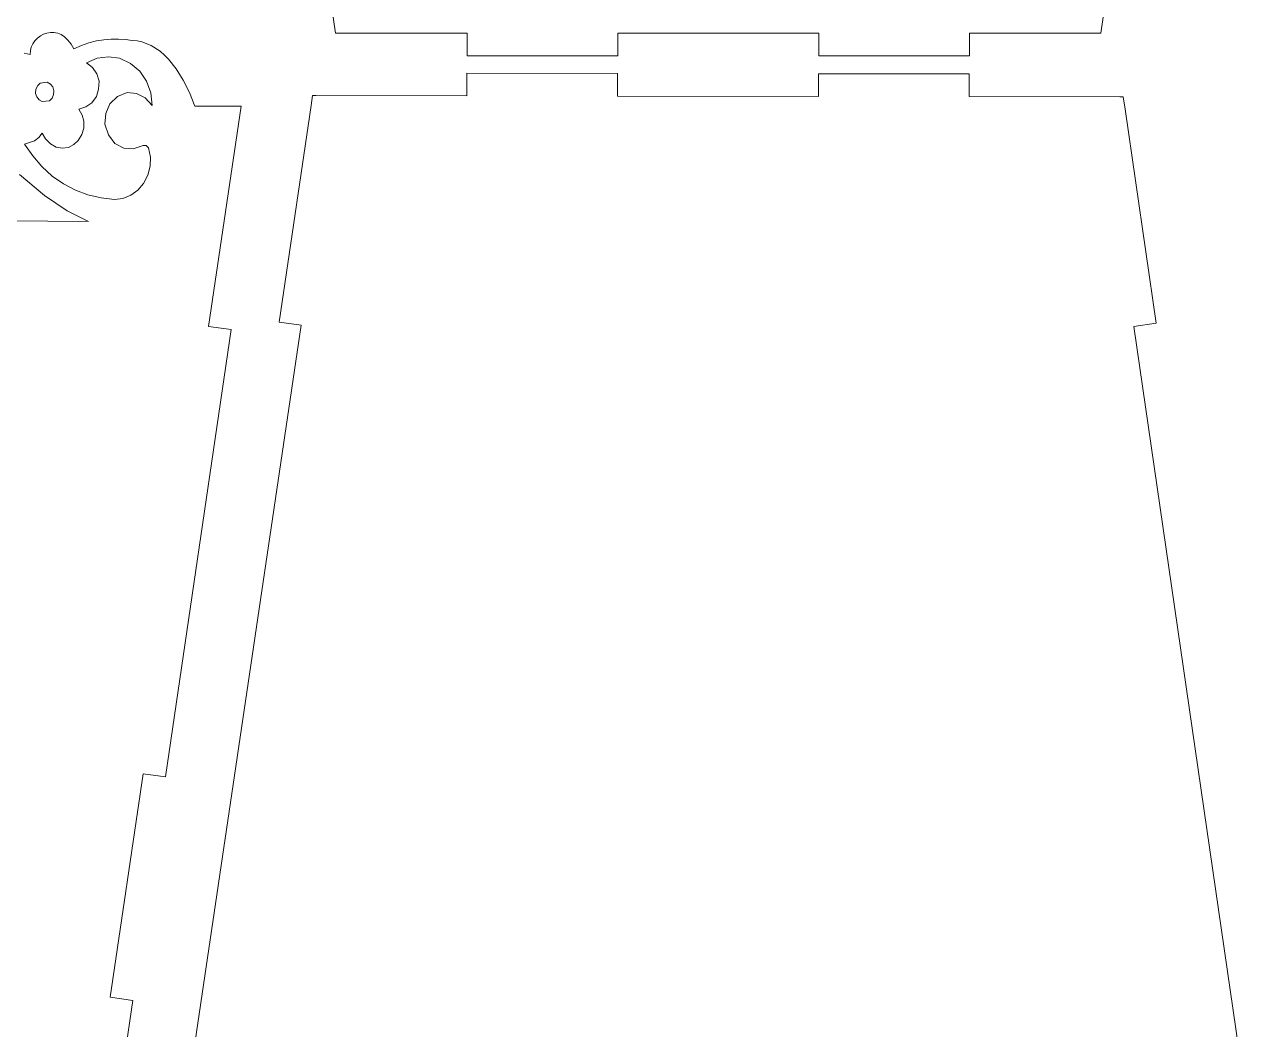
# Model space of a CAD drawing. Header units: inches. Extents: x -3.13 to 3.65, y -3.34 to 4.05.
# Drawn here: x -1.081 to 1.18, y -1.468 to 0.4 of the extents above; entities that cross this region are included whole.
import ezdxf

# ---------------------------------------------------------------- set-up
doc = ezdxf.new("R2010")
doc.units = ezdxf.units.IN
doc.header["$MEASUREMENT"] = 0
doc.layers.add('Katman 1', color=7, linetype='Continuous')

msp = doc.modelspace()

# ---------------------------------------------------------------- linework, layer by layer
at = {"layer": 'Katman 1', "color": 250, "lineweight": 9}
for points in [[(-0.5027, 0.3841), (-0.5027, 0.3841), (-0.5639, 0.8047), (-0.5639, 0.8047)], [(0.9802, 0.8047), (0.9802, 0.8047), (0.9186, 0.3841), (0.9186, 0.3841)], [(-1.0392, 0.3841), (-1.0392, 0.3841), (-1.0325, 0.3852), (-1.0325, 0.3852)], [(-1.0325, 0.3852), (-1.0325, 0.3852), (-1.0259, 0.3852), (-1.0259, 0.3852)], [(-1.0259, 0.3852), (-1.0259, 0.3852), (-1.0189, 0.3837), (-1.0189, 0.3837)], [(-1.0679, 0.3582), (-1.0679, 0.3582), (-1.0651, 0.3641), (-1.0651, 0.3641)], [(-1.0651, 0.3641), (-1.0651, 0.3641), (-1.0612, 0.3697), (-1.0612, 0.3697)], [(-1.0612, 0.3697), (-1.0612, 0.3697), (-1.0567, 0.3746), (-1.0567, 0.3746)], [(-1.0567, 0.3746), (-1.0567, 0.3746), (-1.0511, 0.3788), (-1.0511, 0.3788)], [(-1.0511, 0.3788), (-1.0511, 0.3788), (-1.0455, 0.382), (-1.0455, 0.382)], [(-1.0455, 0.382), (-1.0455, 0.382), (-1.0392, 0.3841), (-1.0392, 0.3841)], [(-1.0189, 0.3837), (-1.0189, 0.3837), (-1.0123, 0.3813), (-1.0123, 0.3813)], [(-1.0123, 0.3813), (-1.0123, 0.3813), (-1.006, 0.3771), (-1.006, 0.3771)], [(-1.006, 0.3771), (-1.006, 0.3771), (-1, 0.3711), (-1, 0.3711)], [(-1, 0.3711), (-1, 0.3711), (-0.9941, 0.3638), (-0.9941, 0.3638)], [(-0.9941, 0.3638), (-0.9941, 0.3638), (-0.9891, 0.355), (-0.9891, 0.355)], [(-0.9745, 0.361), (-0.9745, 0.361), (-0.9608, 0.3659), (-0.9608, 0.3659)], [(-0.9608, 0.3659), (-0.9608, 0.3659), (-0.9468, 0.3694), (-0.9468, 0.3694)], [(-0.9468, 0.3694), (-0.9468, 0.3694), (-0.9332, 0.3715), (-0.9332, 0.3715)], [(-0.9332, 0.3715), (-0.9332, 0.3715), (-0.9195, 0.3729), (-0.9195, 0.3729)], [(-0.9195, 0.3729), (-0.9195, 0.3729), (-0.9062, 0.3729), (-0.9062, 0.3729)], [(-0.9062, 0.3729), (-0.9062, 0.3729), (-0.8932, 0.3722), (-0.8932, 0.3722)], [(-0.8932, 0.3722), (-0.8932, 0.3722), (-0.8803, 0.3704), (-0.8803, 0.3704)], [(-0.8803, 0.3704), (-0.8803, 0.3704), (-0.8712, 0.3697), (-0.8712, 0.3697)], [(-0.8712, 0.3697), (-0.8712, 0.3697), (-0.8625, 0.368), (-0.8625, 0.368)], [(-0.8625, 0.368), (-0.8625, 0.368), (-0.845, 0.361), (-0.845, 0.361)], [(-0.2584, 0.3841), (-0.2584, 0.3841), (-0.5027, 0.3841), (-0.5027, 0.3841)], [(-0.2584, 0.3421), (-0.2584, 0.3421), (-0.2584, 0.3841), (-0.2584, 0.3841)], [(0.395, 0.3841), (0.395, 0.3841), (0.0216, 0.3841), (0.0216, 0.3841)], [(0.0216, 0.3841), (0.0216, 0.3841), (0.0216, 0.3421), (0.0216, 0.3421)], [(0.395, 0.3421), (0.395, 0.3421), (0.395, 0.3841), (0.395, 0.3841)], [(0.9186, 0.3841), (0.9186, 0.3841), (0.675, 0.3841), (0.675, 0.3841)], [(0.675, 0.3841), (0.675, 0.3841), (0.675, 0.3421), (0.675, 0.3421)], [(-1.0812, 0.347), (-1.0812, 0.347), (-1.0703, 0.3445), (-1.0703, 0.3445)], [(-1.0703, 0.3445), (-1.0703, 0.3445), (-1.0696, 0.3515), (-1.0696, 0.3515)], [(-1.0696, 0.3515), (-1.0696, 0.3515), (-1.0679, 0.3582), (-1.0679, 0.3582)], [(-0.9891, 0.355), (-0.9891, 0.355), (-0.9745, 0.361), (-0.9745, 0.361)], [(-0.9244, 0.34), (-0.9244, 0.34), (-0.9454, 0.3372), (-0.9454, 0.3372)], [(-0.9038, 0.3372), (-0.9038, 0.3372), (-0.9244, 0.34), (-0.9244, 0.34)], [(-0.845, 0.361), (-0.845, 0.361), (-0.8285, 0.3502), (-0.8285, 0.3502)], [(-0.8285, 0.3502), (-0.8285, 0.3502), (-0.8208, 0.3431), (-0.8208, 0.3431)], [(-0.8208, 0.3431), (-0.8208, 0.3431), (-0.8131, 0.3354), (-0.8131, 0.3354)], [(0.0216, 0.3421), (0.0216, 0.3421), (-0.2584, 0.3421), (-0.2584, 0.3421)], [(0.675, 0.3421), (0.675, 0.3421), (0.395, 0.3421), (0.395, 0.3421)], [(-0.9454, 0.3372), (-0.9454, 0.3372), (-0.9654, 0.3291), (-0.9654, 0.3291)], [(-0.9654, 0.3291), (-0.9654, 0.3291), (-0.9545, 0.32), (-0.9545, 0.32)], [(-0.9545, 0.32), (-0.9545, 0.32), (-0.9464, 0.3085), (-0.9464, 0.3085)], [(-0.8838, 0.3277), (-0.8838, 0.3277), (-0.9038, 0.3372), (-0.9038, 0.3372)], [(-0.8666, 0.3134), (-0.8666, 0.3134), (-0.8838, 0.3277), (-0.8838, 0.3277)], [(-0.8131, 0.3354), (-0.8131, 0.3354), (-0.7991, 0.3176), (-0.7991, 0.3176)], [(-0.7991, 0.3176), (-0.7991, 0.3176), (-0.7858, 0.2966), (-0.7858, 0.2966)], [(-0.9464, 0.3085), (-0.9464, 0.3085), (-0.9419, 0.2949), (-0.9419, 0.2949)], [(-0.9419, 0.2949), (-0.9419, 0.2949), (-0.9429, 0.2798), (-0.9429, 0.2798)], [(-0.854, 0.2949), (-0.854, 0.2949), (-0.8666, 0.3134), (-0.8666, 0.3134)], [(-0.8456, 0.2728), (-0.8456, 0.2728), (-0.854, 0.2949), (-0.854, 0.2949)], [(-0.7858, 0.2966), (-0.7858, 0.2966), (-0.7743, 0.2735), (-0.7743, 0.2735)], [(-0.2591, 0.2675), (-0.2591, 0.2675), (-0.2591, 0.3096), (-0.2591, 0.3096)], [(-0.2591, 0.3096), (-0.2591, 0.3096), (0.0209, 0.3092), (0.0209, 0.3092)], [(0.0209, 0.3092), (0.0209, 0.3092), (0.0209, 0.2672), (0.0209, 0.2672)], [(0.3943, 0.2665), (0.3943, 0.2665), (0.3943, 0.3085), (0.3943, 0.3085)], [(0.3943, 0.3085), (0.3943, 0.3085), (0.6743, 0.3081), (0.6743, 0.3081)], [(0.6743, 0.3081), (0.6743, 0.3081), (0.6743, 0.2661), (0.6743, 0.2661)], [(-1.0595, 0.2798), (-1.0595, 0.2798), (-1.0599, 0.2721), (-1.0599, 0.2721)], [(-1.0599, 0.2721), (-1.0599, 0.2721), (-1.0577, 0.2655), (-1.0577, 0.2655)], [(-1.056, 0.2865), (-1.056, 0.2865), (-1.0595, 0.2798), (-1.0595, 0.2798)], [(-1.0515, 0.2913), (-1.0515, 0.2913), (-1.056, 0.2865), (-1.056, 0.2865)], [(-1.0382, 0.2928), (-1.0382, 0.2928), (-1.0515, 0.2913), (-1.0515, 0.2913)], [(-1.0322, 0.2893), (-1.0322, 0.2893), (-1.0382, 0.2928), (-1.0382, 0.2928)], [(-1.028, 0.284), (-1.028, 0.284), (-1.0322, 0.2893), (-1.0322, 0.2893)], [(-1.0259, 0.277), (-1.0259, 0.277), (-1.028, 0.284), (-1.028, 0.284)], [(-1.0266, 0.2697), (-1.0266, 0.2697), (-1.0259, 0.277), (-1.0259, 0.277)], [(-0.9429, 0.2798), (-0.9429, 0.2798), (-0.9471, 0.2661), (-0.9471, 0.2661)], [(-0.9076, 0.2661), (-0.9076, 0.2661), (-0.8901, 0.2735), (-0.8901, 0.2735)], [(-0.8901, 0.2735), (-0.8901, 0.2735), (-0.8726, 0.2721), (-0.8726, 0.2721)], [(-0.8726, 0.2721), (-0.8726, 0.2721), (-0.8562, 0.2641), (-0.8562, 0.2641)], [(-0.8432, 0.2497), (-0.8432, 0.2497), (-0.8456, 0.2728), (-0.8456, 0.2728)], [(-0.7743, 0.2735), (-0.7743, 0.2735), (-0.7641, 0.2486), (-0.7641, 0.2486)], [(-1.0577, 0.2655), (-1.0577, 0.2655), (-1.0535, 0.2599), (-1.0535, 0.2599)], [(-1.0535, 0.2599), (-1.0535, 0.2599), (-1.0476, 0.2567), (-1.0476, 0.2567)], [(-1.0476, 0.2567), (-1.0476, 0.2567), (-1.0343, 0.2584), (-1.0343, 0.2584)], [(-1.0343, 0.2584), (-1.0343, 0.2584), (-1.0294, 0.2633), (-1.0294, 0.2633)], [(-1.0294, 0.2633), (-1.0294, 0.2633), (-1.0266, 0.2697), (-1.0266, 0.2697)], [(-0.9556, 0.2542), (-0.9556, 0.2542), (-0.9667, 0.2469), (-0.9667, 0.2469)], [(-0.9471, 0.2661), (-0.9471, 0.2661), (-0.9556, 0.2542), (-0.9556, 0.2542)], [(-0.9293, 0.2346), (-0.9293, 0.2346), (-0.9219, 0.2525), (-0.9219, 0.2525)], [(-0.9219, 0.2525), (-0.9219, 0.2525), (-0.9076, 0.2661), (-0.9076, 0.2661)], [(-0.8562, 0.2641), (-0.8562, 0.2641), (-0.8432, 0.2497), (-0.8432, 0.2497)], [(-0.6077, -0.1528), (-0.6077, -0.1528), (-0.5482, 0.2493), (-0.5482, 0.2493)], [(-0.5482, 0.2493), (-0.5482, 0.2493), (-0.5454, 0.2679), (-0.5454, 0.2679)], [(-0.5454, 0.2679), (-0.5454, 0.2679), (-0.5391, 0.2679), (-0.5391, 0.2679)], [(-0.5391, 0.2679), (-0.5391, 0.2679), (-0.2591, 0.2675), (-0.2591, 0.2675)], [(0.0209, 0.2672), (0.0209, 0.2672), (0.3943, 0.2665), (0.3943, 0.2665)], [(0.6743, 0.2661), (0.6743, 0.2661), (0.9543, 0.2658), (0.9543, 0.2658)], [(0.9543, 0.2658), (0.9543, 0.2658), (0.9602, 0.2658), (0.9602, 0.2658)], [(0.9602, 0.2658), (0.9602, 0.2658), (0.9637, 0.2427), (0.9637, 0.2427)], [(-0.9667, 0.2469), (-0.9667, 0.2469), (-0.9797, 0.2427), (-0.9797, 0.2427)], [(-0.9797, 0.2427), (-0.9797, 0.2427), (-0.9734, 0.2319), (-0.9734, 0.2319)], [(-0.9734, 0.2319), (-0.9734, 0.2319), (-0.9706, 0.2203), (-0.9706, 0.2203)], [(-0.9311, 0.2147), (-0.9311, 0.2147), (-0.9293, 0.2346), (-0.9293, 0.2346)], [(-0.7641, 0.2486), (-0.7641, 0.2486), (-0.6784, 0.2486), (-0.6784, 0.2486)], [(-0.6784, 0.2486), (-0.6784, 0.2486), (-0.7386, -0.1608), (-0.7386, -0.1608)], [(0.9637, 0.2427), (0.9637, 0.2427), (1.0215, -0.1549), (1.0215, -0.1549)], [(-0.9706, 0.2077), (-0.9706, 0.2077), (-0.9741, 0.1954), (-0.9741, 0.1954)], [(-0.9706, 0.2203), (-0.9706, 0.2203), (-0.9706, 0.2077), (-0.9706, 0.2077)], [(-0.9244, 0.1948), (-0.9244, 0.1948), (-0.9311, 0.2147), (-0.9311, 0.2147)], [(-1.0619, 0.1839), (-1.0619, 0.1839), (-1.0805, 0.1776), (-1.0805, 0.1776)], [(-1.0539, 0.1899), (-1.0539, 0.1899), (-1.0619, 0.1839), (-1.0619, 0.1839)], [(-1.0476, 0.1982), (-1.0476, 0.1982), (-1.0539, 0.1899), (-1.0539, 0.1899)], [(-1.0413, 0.1874), (-1.0413, 0.1874), (-1.0476, 0.1982), (-1.0476, 0.1982)], [(-1.0325, 0.1783), (-1.0325, 0.1783), (-1.0413, 0.1874), (-1.0413, 0.1874)], [(-0.9808, 0.1846), (-0.9808, 0.1846), (-0.9888, 0.1769), (-0.9888, 0.1769)], [(-0.9741, 0.1954), (-0.9741, 0.1954), (-0.9808, 0.1846), (-0.9808, 0.1846)], [(-0.9125, 0.179), (-0.9125, 0.179), (-0.9244, 0.1948), (-0.9244, 0.1948)], [(-1.0805, 0.1776), (-1.0805, 0.1776), (-1.0651, 0.1559), (-1.0651, 0.1559)], [(-1.022, 0.1723), (-1.022, 0.1723), (-1.0325, 0.1783), (-1.0325, 0.1783)], [(-1.0108, 0.1702), (-1.0108, 0.1702), (-1.022, 0.1723), (-1.022, 0.1723)], [(-0.9989, 0.1717), (-0.9989, 0.1717), (-1.0108, 0.1702), (-1.0108, 0.1702)], [(-0.9888, 0.1769), (-0.9888, 0.1769), (-0.9989, 0.1717), (-0.9989, 0.1717)], [(-0.8961, 0.1702), (-0.8961, 0.1702), (-0.9125, 0.179), (-0.9125, 0.179)], [(-0.8786, 0.1688), (-0.8786, 0.1688), (-0.8961, 0.1702), (-0.8961, 0.1702)], [(-0.8604, 0.1752), (-0.8604, 0.1752), (-0.8786, 0.1688), (-0.8786, 0.1688)], [(-0.8544, 0.1755), (-0.8544, 0.1755), (-0.8604, 0.1752), (-0.8604, 0.1752)], [(-0.8502, 0.1706), (-0.8502, 0.1706), (-0.8544, 0.1755), (-0.8544, 0.1755)], [(-0.8467, 0.1538), (-0.8467, 0.1538), (-0.8502, 0.1706), (-0.8502, 0.1706)], [(-1.0651, 0.1559), (-1.0651, 0.1559), (-1.0483, 0.136), (-1.0483, 0.136)], [(-1.0483, 0.136), (-1.0483, 0.136), (-1.029, 0.1184), (-1.029, 0.1184)], [(-0.8513, 0.1202), (-0.8513, 0.1202), (-0.8474, 0.1367), (-0.8474, 0.1367)], [(-0.8474, 0.1367), (-0.8474, 0.1367), (-0.8467, 0.1538), (-0.8467, 0.1538)], [(-1.0896, 0.1213), (-1.0896, 0.1213), (-1.0434, 0.0821), (-1.0434, 0.0821)], [(-1.029, 0.1184), (-1.029, 0.1184), (-1.0084, 0.1038), (-1.0084, 0.1038)], [(-0.8593, 0.1045), (-0.8593, 0.1045), (-0.8513, 0.1202), (-0.8513, 0.1202)], [(-1.0084, 0.1038), (-1.0084, 0.1038), (-0.986, 0.0922), (-0.986, 0.0922)], [(-0.986, 0.0922), (-0.986, 0.0922), (-0.9629, 0.0835), (-0.9629, 0.0835)], [(-0.8831, 0.0828), (-0.8831, 0.0828), (-0.8698, 0.0922), (-0.8698, 0.0922)], [(-0.8698, 0.0922), (-0.8698, 0.0922), (-0.8593, 0.1045), (-0.8593, 0.1045)], [(-1.0434, 0.0821), (-1.0434, 0.0821), (-1.0011, 0.0541), (-1.0011, 0.0541)], [(-0.9629, 0.0835), (-0.9629, 0.0835), (-0.9384, 0.0779), (-0.9384, 0.0779)], [(-0.9384, 0.0779), (-0.9384, 0.0779), (-0.9136, 0.075), (-0.9136, 0.075)], [(-0.9136, 0.075), (-0.9136, 0.075), (-0.8978, 0.0765), (-0.8978, 0.0765)], [(-0.8978, 0.0765), (-0.8978, 0.0765), (-0.8831, 0.0828), (-0.8831, 0.0828)], [(-1.0011, 0.0541), (-1.0011, 0.0541), (-0.9619, 0.0341), (-0.9619, 0.0341)], [(-0.9619, 0.0341), (-0.9619, 0.0341), (-1.3409, 0.0369), (-1.3409, 0.0369)], [(-0.5664, -0.1587), (-0.5664, -0.1587), (-0.6077, -0.1528), (-0.6077, -0.1528)], [(1.0215, -0.1549), (1.0215, -0.1549), (0.9798, -0.1612), (0.9798, -0.1612)], [(-0.6969, -0.1668), (-0.6969, -0.1668), (-0.8187, -0.998), (-0.8187, -0.998)], [(-0.7708, -1.5394), (-0.7708, -1.5394), (-0.5664, -0.1587), (-0.5664, -0.1587)], [(-0.7386, -0.1608), (-0.7386, -0.1608), (-0.6969, -0.1668), (-0.6969, -0.1668)], [(0.9798, -0.1612), (0.9798, -0.1612), (1.1804, -1.5425), (1.1804, -1.5425)], [(-0.8604, -0.992), (-0.8604, -0.992), (-0.9212, -1.4074), (-0.9212, -1.4074)], [(-0.8187, -0.998), (-0.8187, -0.998), (-0.8604, -0.992), (-0.8604, -0.992)], [(-0.8796, -1.4134), (-0.8796, -1.4134), (-1.0822, -2.7944), (-1.0822, -2.7944)], [(-0.9212, -1.4074), (-0.9212, -1.4074), (-0.8796, -1.4134), (-0.8796, -1.4134)]]:
    msp.add_open_spline(points, degree=3, dxfattribs=at)

doc.saveas('drawing.dxf')
